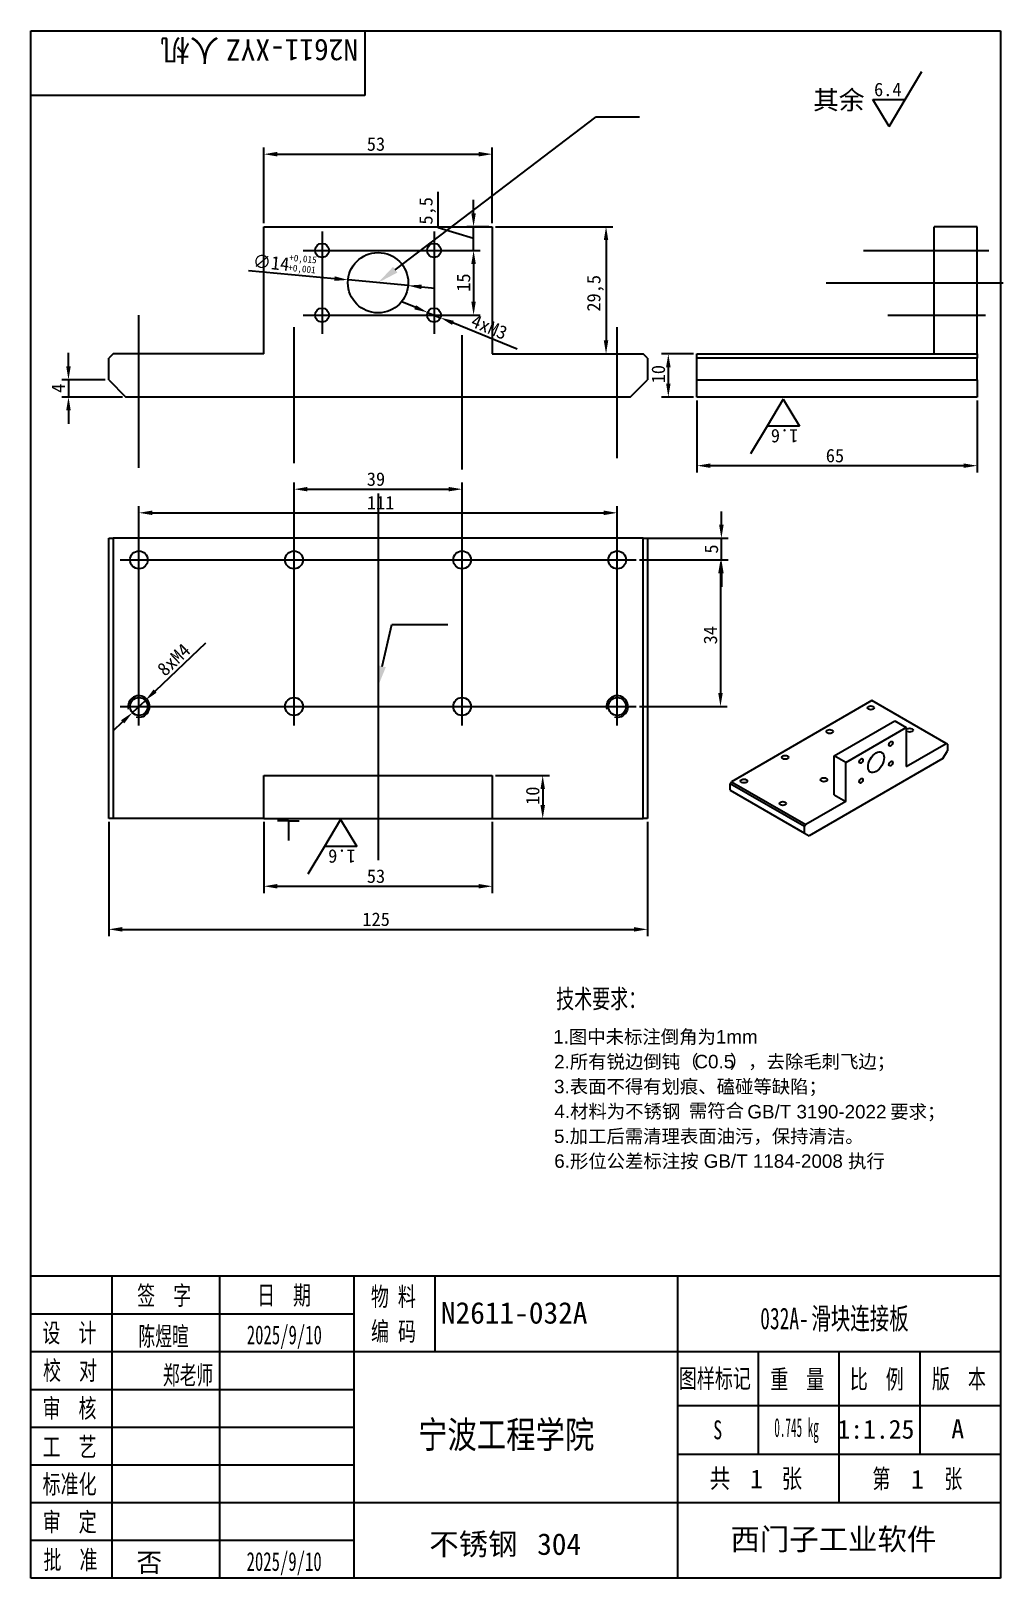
# Model space of a CAD drawing. Header units: millimetres. Extents: x 25 to 205, y 5 to 292.
import ezdxf
from ezdxf.lldxf.tags import DXFTag

# ---------------------------------------------------------------- set-up
doc = ezdxf.new("R2010")
doc.units = ezdxf.units.MM
for name, color, linetype in [('032A-滑块连接板', 7, 'Continuous'), ('Default', 7, 'Continuous'), ('图框', 7, 'Continuous')]:
    doc.layers.add(name, color=color, linetype=linetype)
doc.styles.add('MtXpl_', font='SimSun.ttf')
doc.styles.add('MtXpl__1', font='')
doc.styles.add('SEACAD_Arial', font='arial.ttf', dxfattribs={"width": 0.8})
doc.styles.get('MtXpl__1').set_extended_font_data('SimSun', bold=True)
tags = doc.linetypes.add('CENTER2', pattern=[28.575, 19.05, -3.175, 3.175, -3.175]).pattern_tags.tags
tags[10:11] = [DXFTag(74, 4), DXFTag(75, 0), DXFTag(340, '0'), DXFTag(46, 0.0), DXFTag(50, 0.0), DXFTag(44, 0.0), DXFTag(45, 0.0)]
tags[8:9] = [DXFTag(74, 4), DXFTag(75, 0), DXFTag(340, '0'), DXFTag(46, 0.0), DXFTag(50, 0.0), DXFTag(44, 0.0), DXFTag(45, 0.0)]
tags[6:7] = [DXFTag(74, 4), DXFTag(75, 0), DXFTag(340, '0'), DXFTag(46, 0.0), DXFTag(50, 0.0), DXFTag(44, 0.0), DXFTag(45, 0.0)]
tags[4:5] = [DXFTag(74, 4), DXFTag(75, 0), DXFTag(340, '0'), DXFTag(46, 0.0), DXFTag(50, 0.0), DXFTag(44, 0.0), DXFTag(45, 0.0)]

msp = doc.modelspace()

# ---------------------------------------------------------------- linework, layer by layer
at = {"color": 4}
for p, q in [((187.3, 279.3), (190.39, 284.45)), ((181.3, 279.3), (187.3, 279.3)), ((184.3, 274.3), (181.3, 279.3)), ((184.3, 274.3), (187.3, 279.3)), ((68.24, 256.32), (68.24, 270.39)), ((110.64, 256.32), (110.64, 270.39)), ((70.74, 269.14), (108.14, 269.14)), ((100.6, 255.46), (100.6, 262.13)), ((107.17, 258.19), (107.17, 260.69)), ((107.17, 253.49), (100.6, 255.46)), ((110.01, 255.69), (105.92, 255.69)), ((107.17, 251.29), (107.17, 255.69)), ((107.17, 251.29), (107.17, 255.69)), ((111.26, 255.69), (133.01, 255.69)), ((131.76, 253.19), (131.76, 234.59)), ((100.45, 251.29), (108.42, 251.29)), ((65.4, 247.56), (81.37, 246.05)), ((107.17, 248.79), (107.17, 241.79)), ((107.17, 248.79), (107.17, 246.29)), ((95.01, 244.76), (83.86, 245.82)), ((97.5, 244.53), (99.99, 244.29)), ((96.32, 240.73), (94, 241.68)), ((98.63, 239.78), (101.03, 238.8)), ((115.29, 232.94), (103.34, 237.85)), ((31.97, 229.79), (31.97, 232.29)), ((111.26, 232.09), (133.01, 232.09)), ((148.01, 232.09), (142.07, 232.09)), ((38.81, 227.29), (30.72, 227.29)), ((31.97, 227.29), (31.97, 224.09)), ((143.32, 229.59), (143.32, 226.59)), ((42.01, 224.09), (30.72, 224.09)), ((148.01, 224.09), (142.07, 224.09)), ((31.97, 221.59), (31.97, 219.09)), ((148.64, 223.47), (148.64, 210.1)), ((164.66, 223.7), (161.66, 218.7)), ((164.66, 223.7), (167.66, 218.7)), ((200.64, 223.47), (200.64, 210.1)), ((161.66, 218.7), (158.57, 213.56)), ((167.66, 218.7), (161.66, 218.7)), ((198.14, 211.35), (151.14, 211.35)), ((76.34, 206.99), (102.54, 206.99)), ((45.04, 195.53), (45.04, 203.86)), ((133.84, 195.53), (133.84, 203.86)), ((47.54, 202.61), (131.34, 202.61)), ((153.17, 200.38), (153.17, 202.88)), ((139.26, 197.88), (154.42, 197.88)), ((153.17, 193.88), (153.17, 197.88)), ((137.96, 193.88), (154.42, 193.88)), ((137.96, 193.88), (154.25, 193.88)), ((153, 191.38), (153, 169.18)), ((153.17, 191.38), (153.17, 188.88)), ((57.43, 178.42), (48.05, 169.54)), ((43.84, 165.55), (46.24, 167.82)), ((137.96, 166.68), (154.25, 166.68)), ((42.02, 163.83), (40.21, 162.11)), ((111.26, 153.88), (121.25, 153.88)), ((120, 151.38), (120, 148.38)), ((39.44, 145.26), (39.44, 124.09)), ((68.24, 145.26), (68.24, 132.08)), ((82.49, 145.73), (79.49, 140.73)), ((82.49, 145.73), (85.49, 140.73)), ((110.64, 145.26), (110.64, 132.08)), ((111.26, 145.88), (121.25, 145.88)), ((139.44, 145.26), (139.44, 124.09)), ((79.49, 140.73), (76.4, 135.58)), ((85.49, 140.73), (79.49, 140.73)), ((70.74, 133.33), (108.14, 133.33)), ((41.94, 125.34), (136.94, 125.34))]:
    msp.add_line(p, q, dxfattribs=at)
at = {"color": 3, "linetype": 'ByBlock', "lineweight": -2}
for p, q in [((92.62, 247.71), (129.95, 276.08)), ((129.95, 276.08), (137.95, 276.08)), ((92, 181.87), (102.42, 181.87))]:
    msp.add_line(p, q, dxfattribs=at)
for p, q in [((100.45, 251.29), (108.42, 251.29)), ((100.45, 239.29), (108.42, 239.29)), ((73.84, 194.51), (73.84, 208.24)), ((105.04, 194.51), (105.04, 208.24))]:
    msp.add_line(p, q)
at = {"linetype": 'ByBlock', "lineweight": -2}
msp.add_line((90.23, 174.13), (92, 181.87), dxfattribs=at)
at = {"color": 3}
for q in [(70.79, 145.46), (72.79, 141.85), (74.79, 145.46)]:
    msp.add_line((72.79, 145.46), q, dxfattribs=at)
at = {"color": 4}
for points in [[(70.74, 269.56), (70.74, 268.72), (68.24, 269.14)], [(108.14, 269.56), (108.14, 268.72), (110.64, 269.14)], [(106.75, 258.19), (107.58, 258.19), (107.17, 255.69)], [(131.34, 253.19), (132.17, 253.19), (131.76, 255.69)], [(106.75, 248.79), (107.58, 248.79), (107.17, 251.29)], [(106.75, 248.79), (107.58, 248.79), (107.17, 251.29)], [(81.41, 246.47), (81.33, 245.64), (83.86, 245.82)], [(97.54, 244.94), (97.46, 244.11), (95.01, 244.76)], [(96.48, 241.12), (96.16, 240.35), (98.63, 239.78)], [(106.75, 241.79), (107.58, 241.79), (107.17, 239.29)], [(103.5, 238.23), (103.18, 237.46), (101.03, 238.8)], [(131.34, 234.59), (132.17, 234.59), (131.76, 232.09)], [(31.55, 229.79), (32.39, 229.79), (31.97, 227.29)], [(142.9, 229.59), (143.74, 229.59), (143.32, 232.09)], [(31.55, 221.59), (32.39, 221.59), (31.97, 224.09)], [(142.9, 226.59), (143.74, 226.59), (143.32, 224.09)], [(151.14, 211.77), (151.14, 210.94), (148.64, 211.35)], [(198.14, 211.77), (198.14, 210.94), (200.64, 211.35)], [(76.34, 207.41), (76.34, 206.58), (73.84, 206.99)], [(102.54, 207.41), (102.54, 206.58), (105.04, 206.99)], [(47.54, 203.03), (47.54, 202.19), (45.04, 202.61)], [(131.34, 203.03), (131.34, 202.19), (133.84, 202.61)], [(152.75, 200.38), (153.59, 200.38), (153.17, 197.88)], [(152.58, 191.38), (153.41, 191.38), (153, 193.88)], [(152.75, 191.38), (153.59, 191.38), (153.17, 193.88)], [(47.77, 169.84), (48.34, 169.24), (46.24, 167.82)], [(152.58, 169.18), (153.41, 169.18), (153, 166.68)], [(41.73, 164.13), (42.31, 163.53), (43.84, 165.55)], [(119.59, 151.38), (120.42, 151.38), (120, 153.88)], [(119.59, 148.38), (120.42, 148.38), (120, 145.88)], [(70.74, 133.75), (70.74, 132.92), (68.24, 133.33)], [(108.14, 133.75), (108.14, 132.92), (110.64, 133.33)], [(41.94, 125.76), (41.94, 124.92), (39.44, 125.34)], [(136.94, 125.76), (136.94, 124.92), (139.44, 125.34)]]:
    msp.add_solid(points, dxfattribs=at)
at = {"color": 3}
for points in [[(93.03, 247.18), (89.44, 245.29), (92.22, 248.24)], [(90.88, 173.98), (89.35, 170.23), (89.58, 174.27)]]:
    msp.add_solid(points, dxfattribs=at)
at = {"layer": '032A-滑块连接板', "color": 7, "linetype": 'Continuous'}
for p, q in [((68.24, 255.69), (110.64, 255.69)), ((68.24, 232.09), (68.24, 255.69)), ((110.64, 255.69), (110.64, 232.09)), ((192.64, 232.09), (192.64, 255.69)), ((200.64, 255.69), (192.64, 255.69)), ((200.64, 232.09), (200.64, 255.69)), ((40.24, 232.09), (39.44, 231.29)), ((39.44, 227.29), (39.44, 231.29)), ((68.24, 232.09), (40.24, 232.09)), ((110.64, 232.09), (138.64, 232.09)), ((139.44, 231.29), (138.64, 232.09)), ((139.44, 231.29), (139.44, 227.29)), ((148.64, 232.09), (200.64, 232.09)), ((148.64, 231.29), (148.64, 232.09)), ((200.64, 231.29), (148.64, 231.29)), ((148.64, 227.29), (148.64, 231.29)), ((200.64, 232.09), (200.64, 231.29)), ((200.64, 227.29), (200.64, 231.29)), ((39.44, 227.29), (42.64, 224.09)), ((136.24, 224.09), (139.44, 227.29)), ((148.64, 227.29), (200.64, 227.29)), ((148.64, 224.09), (148.64, 227.29)), ((200.64, 227.29), (200.64, 224.09)), ((136.24, 224.09), (42.64, 224.09)), ((200.64, 224.09), (148.64, 224.09)), ((39.44, 145.88), (39.44, 197.88)), ((39.44, 197.88), (40.24, 197.88)), ((40.24, 197.88), (40.24, 145.88)), ((138.64, 197.88), (40.24, 197.88)), ((138.64, 145.88), (138.64, 197.88)), ((138.64, 197.88), (139.44, 197.88)), ((139.44, 197.88), (139.44, 145.88)), ((181.12, 167.79), (155.03, 152.73)), ((194.91, 159.83), (181.12, 167.79)), ((174.12, 157.5), (185.37, 163.99)), ((185.37, 163.99), (187.49, 162.77)), ((176.24, 156.28), (187.49, 162.77)), ((187.49, 162.77), (187.49, 155.54)), ((187.49, 155.54), (194.91, 159.83)), ((194.28, 157.01), (195.12, 158.48)), ((195.12, 159.71), (194.91, 159.83)), ((195.12, 159.71), (195.12, 158.48)), ((194.28, 157.01), (169.46, 142.68)), ((174.12, 150.28), (174.12, 157.5)), ((176.24, 156.28), (174.12, 157.5)), ((176.24, 149.05), (176.24, 156.28)), ((68.24, 153.88), (110.64, 153.88)), ((68.24, 145.88), (68.24, 153.88)), ((110.64, 153.88), (110.64, 145.88)), ((154.82, 152.36), (155.03, 152.73)), ((168.61, 144.4), (154.82, 152.36)), ((154.82, 151.13), (154.82, 152.36)), ((155.03, 152.73), (168.82, 144.76)), ((154.82, 151.13), (168.61, 143.17)), ((174.12, 150.28), (176.24, 149.05)), ((176.24, 149.05), (168.82, 144.76)), ((40.24, 145.88), (39.44, 145.88)), ((68.24, 145.88), (40.24, 145.88)), ((68.24, 145.88), (110.64, 145.88)), ((110.64, 145.88), (138.64, 145.88)), ((139.44, 145.88), (138.64, 145.88)), ((168.82, 144.76), (168.61, 144.4)), ((168.61, 143.17), (168.61, 144.4)), ((168.61, 143.17), (169.46, 142.68))]:
    msp.add_line(p, q, dxfattribs=at)
for centre, radius in [((79.04, 251.29), 1.3), ((99.83, 251.29), 1.3), ((89.44, 245.29), 5.6), ((79.04, 239.29), 1.3), ((99.83, 239.29), 1.3), ((45.04, 193.88), 1.65), ((73.84, 193.88), 1.65), ((105.04, 193.88), 1.65), ((133.84, 193.88), 1.65), ((45.04, 166.68), 1.65), ((73.84, 166.68), 1.65), ((105.04, 166.68), 1.65), ((133.84, 166.68), 1.65)]:
    msp.add_circle(centre, radius, dxfattribs=at)
for centre in [(45.04, 166.68), (133.84, 166.68)]:
    msp.add_arc(centre, 2, 255, 195, dxfattribs=at)
for centre, major_axis in [((180.91, 166.44), (0.62, 0)), ((173.27, 162.03), (0.62, 0)), ((188.12, 162.28), (0.62, 0)), ((181.87, 156.34), (-1.05, -1.82)), ((184.62, 159.77), (-0.243, -0.421)), ((165, 157.26), (0.62, 0)), ((179.11, 156.58), (-0.243, -0.421)), ((184.62, 156.09), (-0.243, -0.421)), ((157.36, 152.85), (0.62, 0)), ((172.21, 153.09), (0.62, 0)), ((179.11, 152.91), (-0.243, -0.421)), ((164.58, 148.68), (0.62, 0))]:
    msp.add_ellipse(centre, major_axis=major_axis, ratio=0.57735, dxfattribs=at)
at = {"layer": 'Default', "color": 7, "linetype": 'CENTER2'}
for p, q in [((79.04, 254.79), (79.04, 235.79)), ((99.83, 254.79), (99.83, 235.79)), ((75.54, 251.29), (103.33, 251.29)), ((179.52, 251.29), (202.8, 251.29)), ((172.64, 245.29), (205.46, 245.29)), ((45.04, 210.98), (45.04, 239.26)), ((75.54, 239.29), (103.33, 239.29)), ((184.06, 239.29), (202.17, 239.29)), ((73.84, 211.82), (73.84, 237.07)), ((105.04, 210.66), (105.04, 235.59)), ((133.84, 212.76), (133.84, 237.07)), ((89.44, 206.2), (89.44, 138.17)), ((45.04, 163.18), (45.04, 197.38)), ((73.84, 163.18), (73.84, 197.38)), ((105.04, 163.18), (105.04, 197.38)), ((133.84, 163.18), (133.84, 197.38)), ((41.54, 193.88), (137.34, 193.88)), ((41.54, 166.68), (137.34, 166.68))]:
    msp.add_line(p, q, dxfattribs=at)
at = {"layer": 'Default', "color": 7, "linetype": 'Continuous'}
for p, q in [((40, 61), (40, 5)), ((60, 61), (60, 5)), ((100, 61), (100, 47)), ((25, 54), (85, 54)), ((25, 47), (205, 47)), ((175, 47), (175, 19)), ((25, 40), (85, 40)), ((145, 28), (205, 28))]:
    msp.add_line(p, q, dxfattribs=at)
at = {"layer": '图框', "color": 7, "linetype": 'Continuous'}
for p, q in [((25, 5), (25, 292)), ((25, 292), (205, 292)), ((87, 292), (87, 280)), ((205, 292), (205, 5)), ((87, 280), (25, 280)), ((205, 61), (25, 61)), ((85, 5), (85, 61)), ((145, 61), (145, 5)), ((145, 47), (205, 47)), ((160, 47), (160, 28)), ((190, 47), (190, 28)), ((145, 37), (205, 37)), ((25, 33), (85, 33)), ((25, 26), (85, 26)), ((25, 19), (205, 19)), ((25, 12), (85, 12)), ((205, 5), (25, 5))]:
    msp.add_line(p, q, dxfattribs=at)

# ---------------------------------------------------------------- texts
at = {"color": 4, "style": 'MtXpl_'}
msp.add_text('其余', height=3.5, dxfattribs=at).set_placement((170.2, 277.44))
at = {"color": 4}
for s, p in [('6.4', (181.51, 279.9)), ('53', (87.35, 269.77)), ('65', (172.55, 211.98)), ('39', (87.35, 207.62)), ('111', (87.35, 203.23)), ('53', (87.35, 133.96)), ('125', (86.53, 125.97))]:
    msp.add_text(s, height=2.5, dxfattribs=at).set_placement(p)
for s, height, rotation, p in [('5,5', 2.5, 90, (99.56, 256.08)), ('∅14', 2.5, 354.6054, (66.08, 248.12)), ('+0,015', 1.25, 354.6054, (72.9, 249.36)), ('+0,001', 1.25, 354.6054, (72.72, 247.5)), ('15', 2.5, 90, (106.54, 243.62)), ('29,5', 2.5, 90, (130.72, 239.93)), ('4xM3', 2.5, 337.6756, (106.47, 237.24)), ('10', 2.5, 90, (142.7, 226.63)), ('4', 2.5, 90, (31.34, 224.86)), ('1.6', 2.5, 180, (167.45, 218.11)), ('5', 2.5, 90, (152.55, 195.05)), ('34', 2.5, 90, (152.37, 178.2)), ('8xM4', 2.5, 43.4445, (49.89, 172.14)), ('10', 2.5, 90, (119.38, 148.43)), ('1.6', 2.5, 180, (85.28, 140.13))]:
    msp.add_text(s, height=height, rotation=rotation, dxfattribs=at).set_placement(p)
at = {"color": 40, "true_color": 0xf8d731, "style": 'SEACAD_Arial'}
for s, p in [('1.图中未标注倒角为1mm', (121.95, 104.15)), ('2.所有锐边倒钝（', (122.13, 99.54)), ('C0.5', (148.17, 99.56)), ('），去除毛刺飞边；', (154.73, 99.56)), ('3.表面不得有划痕、磕碰等缺陷；', (122.1, 94.93)), ('4.材料为不锈钢 ', (122.17, 90.33)), ('需符合 ', (147.14, 90.47)), ('GB/T 3190-2022 ', (157.99, 90.26)), ('要求；', (184.51, 90.26)), ('5.加工后需清理表面油污，保持清洁。', (122.1, 85.71)), ('6.形位公差标注按 GB/T 1184-2008 执行', (122.14, 81.1))]:
    msp.add_text(s, height=2.5, dxfattribs=at).set_placement(p)
at = {"layer": 'Default', "color": 7, "style": 'MtXpl_', "width": 0.7}
msp.add_text('技术要求：', height=3.5, dxfattribs=at).set_placement((122.5, 110.7))
at = {"layer": '图框', "color": 7, "style": 'MtXpl_'}
for s, p in [('人机', (59.98, 290.46)), ('N2611-XYZ', (85.72, 290.46))]:
    msp.add_text(s, height=4, rotation=180, dxfattribs=at).set_placement(p)
for s, height, width, p in [('签  字', 3.5, 0.7, (44.72, 55.67)), ('日  期', 3.5, 0.7, (66.99, 55.73)), ('物 料', 3.5, 0.7, (88.11, 55.46)), ('032A-', 4, 0.662558, (160.38, 51.16)), ('滑块连接板', 4, 0.662558, (169.86, 51.16)), ('设  计', 3.5, 0.7, (27.13, 48.73)), ('陈煜暄', 3.5, 0.650794, (44.96, 48.11)), ('2025/9/10', 3.5, 0.650794, (65.07, 48.37)), ('编 码', 3.5, 0.7, (88.13, 49.02)), ('校  对', 3.5, 0.7, (27.25, 41.76)), ('郑老师', 3.5, 0.65079, (49.5, 40.91)), ('图样标记', 3.5, 0.7, (145.28, 40.28)), ('重  量', 3.5, 0.7, (162.24, 40.12)), ('比  例', 3.5, 0.7, (177.01, 40.14)), ('版  本', 3.5, 0.7, (192.25, 40.21)), ('审  核', 3.5, 0.7, (27.16, 34.74)), ('宁波工程学院', 5, 0.799688, (96.86, 29.1)), ('0.745 kg', 3.5, 0.433867, (162.99, 31.18)), ('工  艺', 3.5, 0.7, (27.17, 27.58)), ('S', 3.5, 0.7, (151.65, 30.75)), ('标准化', 3.5, 0.7, (27.17, 20.66)), ('共     张', 3.5, 0.8, (151, 21.73)), ('第      张', 3.5, 0.7, (181.2, 21.68)), ('审  定', 3.5, 0.7, (27.19, 13.64)), ('批  准', 3.5, 0.7, (27.34, 6.65)), ('2025/9/10', 3.5, 0.650794, (65.03, 6.33))]:
    msp.add_text(s, height=height, dxfattribs=dict(at, width=width)).set_placement(p)
at = {"layer": '图框', "color": 7}
for s, height, style, p in [('N2611-032A', 4, 'MtXpl_', (101.1, 52.2)), ('1:1.25', 3.5, 'MtXpl_', (174.71, 30.86)), ('A', 3.5, 'MtXpl_', (195.85, 30.92)), ('1', 3.5, 'MtXpl_', (158.5, 21.65)), ('1', 3.5, 'MtXpl_', (188.36, 21.58)), ('西门子工业软件', 4, 'MtXpl__1', (154.86, 10.21)), ('不锈钢 ', 4, 'MtXpl_', (98.95, 9.3)), ('304', 4, 'MtXpl_', (118.97, 9.3)), ('否', 3.5, 'MtXpl_', (44.59, 6.14))]:
    msp.add_text(s, height=height, dxfattribs=dict(at, style=style)).set_placement(p)

doc.saveas('drawing.dxf')
